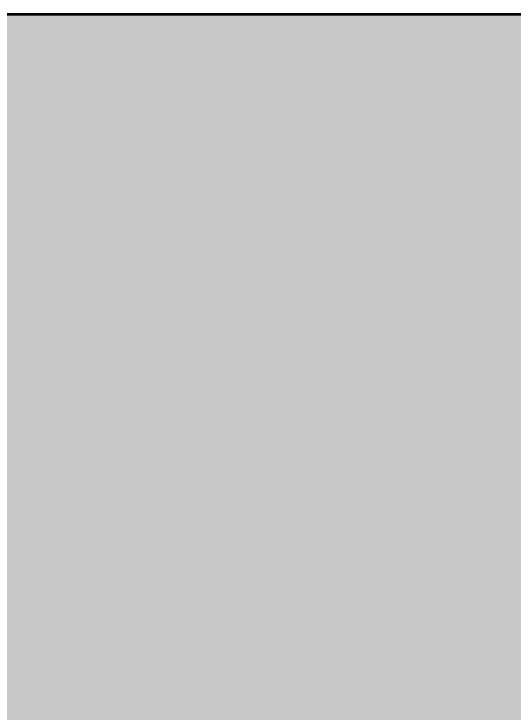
# Model space of a CAD drawing. Header units: millimetres. Extents: x 282 to 167718, y 282 to 525318.
# Drawn here: x 49617 to 50368, y 456243 to 457292 of the extents above; entities that cross this region are included whole.
import ezdxf

# ---------------------------------------------------------------- set-up
doc = ezdxf.new("R2010")
doc.units = ezdxf.units.MM
doc.layers.add('MODULE_ART', color=7, linetype='Continuous')
doc.layers.add('TANK', color=7, linetype='Continuous')

# ---------------------------------------------------------------- blocks, each defined once
blk = doc.blocks.new('atlancube_face')
at = {"true_color": 0x000000}
blk.add_solid([(-1.8, -1.8), (1151.8, -1.8), (-1.8, 781.8), (1151.8, 781.8)], dxfattribs=at)

msp = doc.modelspace()

# ---------------------------------------------------------------- linework, layer by layer
at = {"layer": 'TANK', "lineweight": 53}
msp.add_lwpolyline([(31600, 455300.7), (98300, 455300.7), (98300, 457290.7), (31600, 457290.7)], close=True, dxfattribs=at)

# ---------------------------------------------------------------- block references
at = {"layer": 'MODULE_ART', "yscale": 0.5512820512820513}
for p in [(48850, 456860.7), (50000, 456860.7)]:
    msp.add_blockref('atlancube_face', p, dxfattribs=at)
at = {"layer": 'MODULE_ART'}
for p in [(48850, 456080.7), (50000, 456080.7)]:
    msp.add_blockref('atlancube_face', p, dxfattribs=at)

doc.saveas('drawing.dxf')
